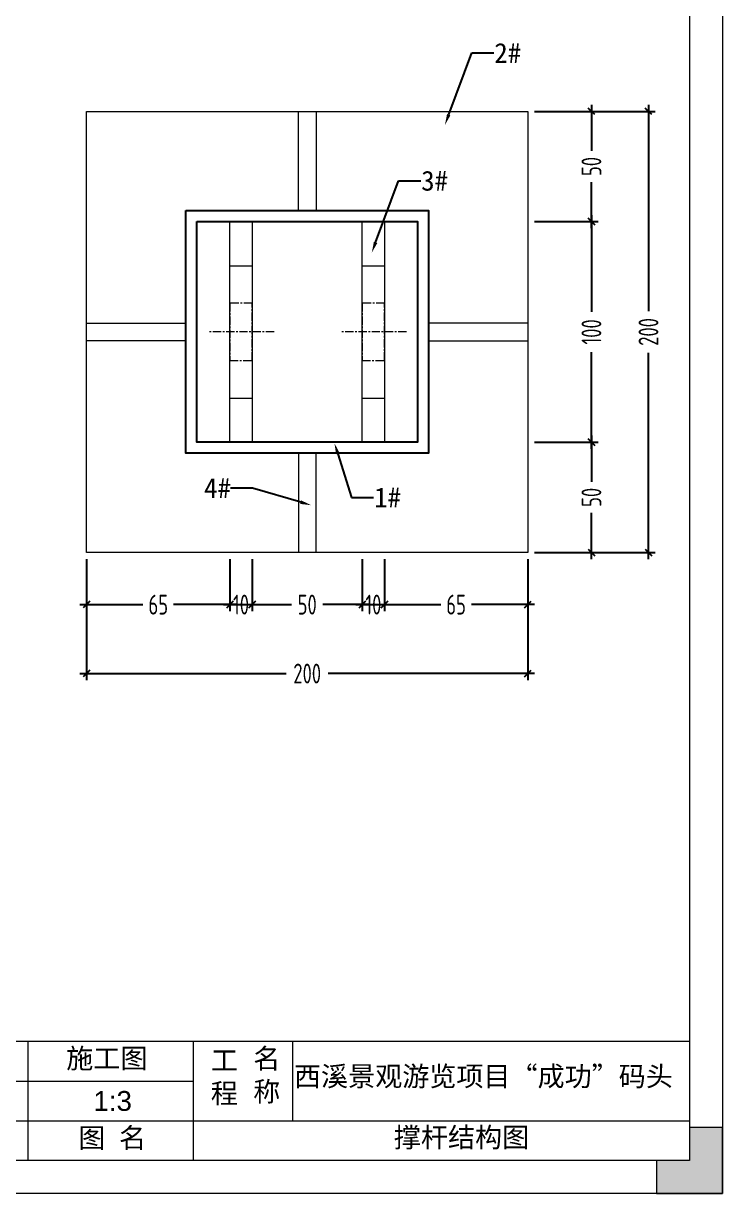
# Model space of a CAD drawing. Header units: millimetres. Extents: x 4 to 2106212, y -117026 to 198097.
# Drawn here: x 2098786 to 2099103, y 189147 to 189678 of the extents above; entities that cross this region are included whole.
import ezdxf
from ezdxf import colors
from ezdxf.entities.mleader import LeaderData, LeaderLine
from ezdxf.math import Vec2, Vec3

# ---------------------------------------------------------------- set-up
doc = ezdxf.new("R2010")
doc.units = ezdxf.units.MM
doc.linetypes.add('CENTER', pattern=[0.6, 0.375, -0.075, 0.075, -0.075])
doc.linetypes.add('CENTER2', pattern=[28.575, 19.05, -3.175, 3.175, -3.175])
for name, color, linetype in [('HR-dimension', 9, 'Continuous'), ('标注', 9, 'Continuous'), ('铝通', 4, 'Continuous')]:
    doc.layers.add(name, color=color, linetype=linetype)
for name, color, linetype, lineweight in [('加强板', 140, 'Continuous', 18), ('图框', 7, 'Continuous', 13), ('文本', 3, 'Continuous', 13), ('结构', 4, 'Continuous', 18), ('虚线', 1, 'CENTER2', 0)]:
    doc.layers.add(name, color=color, linetype=linetype, lineweight=lineweight)
doc.styles.add('Arial', font='arial.ttf')
doc.styles.add('hztxt', font='ros1.shx', dxfattribs={"width": 0.8, "bigfont": 'hztxt.shx'})
doc.styles.get("Standard").update_dxf_attribs({"font": 'arial.ttf'})
doc.dimstyles.new('DIM-3', dxfattribs={"dimscale": 3, "dimtxt": 3, "dimasz": 1, "dimexe": 1, "dimexo": 1, "dimgap": 1, "dimtad": 0, "dimdec": 1, "dimrnd": 0.0005, "dimzin": 9, "dimdsep": 46, "dimtxsty": 'hztxt', "dimblk": 'OBLIQUE', "dimcen": 0, "dimdle": 1, "dimclrd": 9, "dimclre": 9, "dimclrt": 2, "dimazin": 2, "dimtfac": 1, "dimtdec": 1, "dimtofl": 0, "dimtmove": 0, "dimatfit": 3, "dimfxl": 1, "dimarcsym": 2})

# ---------------------------------------------------------------- blocks, each defined once
blk = doc.blocks.new('GW-TK')
at = {"layer": '图框', "linetype": 'Continuous', "lineweight": 0}
h = blk.add_hatch(color=256, dxfattribs=at)
h.dxf.hatch_style = 1
h.paths.add_polyline_path([(927603.55, 464418.01), (927603.55, 464428.01), (927598.55, 464428.01), (927598.55, 464423.01), (927593.55, 464423.01), (927593.55, 464418.01)])
at = {"layer": '图框', "linetype": 'Continuous'}
for p, q in [((927498.55, 464441.02), (927498.55, 464423.01)), ((927523.55, 464441.02), (927523.55, 464423.01)), ((927538.55, 464441.02), (927538.55, 464429.01)), ((927383.55, 464435.01), (927523.55, 464435.01)), ((927383.55, 464429.01), (927598.55, 464429.01))]:
    blk.add_line(p, q, dxfattribs=at)
at = {"layer": '图框'}
for points in [[(927183.55, 464715.01), (927603.55, 464715.01), (927603.55, 464418.01), (927183.55, 464418.01)], [(927188.55, 464710.01), (927598.55, 464710.01), (927598.55, 464423.01), (927188.55, 464423.01)]]:
    blk.add_lwpolyline(points, close=True, dxfattribs=at)
at = {"layer": '图框', "linetype": 'Continuous'}
blk.add_lwpolyline([(927383.55, 464441.02), (927598.55, 464441.02)], dxfattribs=at)
at = {"layer": '图框', "linetype": 'Continuous', "lineweight": 0}
blk.add_lwpolyline([(927598.55, 464428.01), (927598.55, 464423.01), (927593.55, 464423.01), (927593.55, 464418.01), (927603.55, 464418.01), (927603.55, 464428.01)], close=True, dxfattribs=at)
at = {"layer": '图框', "color": 3, "linetype": 'Continuous', "char_height": 3, "attachment_point": 1}
for s, width, insert in [('\\pt9;{\\fSimSun|b0|i0|c134|p2;施工图}', 18.6303, (927504.36, 464439.94)), ('\\pt9;{\\fSimSun|b0|i0|c134|p2;西溪景观游览项目“成功”码头}', 60.0149, (927538.77, 464437.24))]:
    blk.add_mtext_dynamic_manual_height_columns(s, width=width, gutter_width=17.5, heights=[0], dxfattribs=dict(at, insert=insert))
at = {"layer": '图框', "linetype": 'Continuous', "char_height": 3, "attachment_point": 1}
for s, width, insert in [('{\\fSimSun|b0|i0|c134|p2;工 程}', 5.2119, (927526.21, 464439.66)), ('{\\fSimSun|b0|i0|c134|p2;名 称}', 5.2119, (927532.62, 464439.93)), ('{\\fSimSun|b0|i0|c134|p2;图 名}', 12.066, (927506.19, 464427.94))]:
    blk.add_mtext_dynamic_manual_height_columns(s, width=width, gutter_width=17.5, heights=[0], dxfattribs=dict(at, insert=insert))
blk = doc.blocks.new('_Oblique')
at = {"color": 0, "linetype": 'ByBlock', "lineweight": -2}
blk.add_line((-0.5, -0.5), (0.5, 0.5), dxfattribs=at)
blk = doc.blocks.new('*D1894')
at = {"layer": 'Defpoints', "color": 0, "ltscale": 10, "transparency": 16777216}
for p in [(2098814.68, 189437.93), (2098879.68, 189437.93), (2098879.68, 189414.31)]:
    blk.add_point(p, dxfattribs=at)
at = {"layer": 'HR-dimension', "color": 9, "lineweight": -2, "ltscale": 10, "transparency": 16777216}
for p, q in [((2098814.68, 189434.93), (2098814.68, 189411.31)), ((2098879.68, 189434.93), (2098879.68, 189411.31)), ((2098811.68, 189414.31), (2098840.22, 189414.31)), ((2098882.68, 189414.31), (2098854.14, 189414.31))]:
    blk.add_line(p, q, dxfattribs=at)
at = {"layer": 'HR-dimension', "color": 9, "lineweight": -2, "ltscale": 10, "transparency": 16777216, "xscale": 3, "yscale": 3, "zscale": 3, "rotation": 180}
blk.add_blockref('_Oblique', (2098814.68, 189414.31), dxfattribs=at)
at = {"layer": 'HR-dimension', "color": 9, "lineweight": -2, "ltscale": 10, "transparency": 16777216, "xscale": 3, "yscale": 3, "zscale": 3}
blk.add_blockref('_Oblique', (2098879.68, 189414.31), dxfattribs=at)
at = {"layer": 'HR-dimension', "color": 2, "ltscale": 10, "transparency": 16777216, "insert": (2098847.18, 189414.31), "char_height": 9, "attachment_point": 5, "style": 'hztxt'}
blk.add_mtext('65', dxfattribs=at)
blk = doc.blocks.new('*D1895')
at = {"layer": 'Defpoints', "color": 0, "ltscale": 10, "transparency": 16777216}
for p in [(2098949.68, 189437.93), (2099014.68, 189437.93), (2099014.68, 189414.31)]:
    blk.add_point(p, dxfattribs=at)
at = {"layer": 'HR-dimension', "color": 9, "lineweight": -2, "ltscale": 10, "transparency": 16777216}
for p, q in [((2098949.68, 189434.93), (2098949.68, 189411.31)), ((2099014.68, 189434.93), (2099014.68, 189411.31)), ((2098946.68, 189414.31), (2098975.22, 189414.31)), ((2099017.68, 189414.31), (2098989.14, 189414.31))]:
    blk.add_line(p, q, dxfattribs=at)
at = {"layer": 'HR-dimension', "color": 9, "lineweight": -2, "ltscale": 10, "transparency": 16777216, "xscale": 3, "yscale": 3, "zscale": 3, "rotation": 180}
blk.add_blockref('_Oblique', (2098949.68, 189414.31), dxfattribs=at)
at = {"layer": 'HR-dimension', "color": 9, "lineweight": -2, "ltscale": 10, "transparency": 16777216, "xscale": 3, "yscale": 3, "zscale": 3}
blk.add_blockref('_Oblique', (2099014.68, 189414.31), dxfattribs=at)
at = {"layer": 'HR-dimension', "color": 2, "ltscale": 10, "transparency": 16777216, "insert": (2098982.18, 189414.31), "char_height": 9, "attachment_point": 5, "style": 'hztxt'}
blk.add_mtext('65', dxfattribs=at)
blk = doc.blocks.new('*D1890')
at = {"color": 9, "lineweight": -2, "transparency": 16777216}
for p, q in [((2099043.55, 189590.93), (2099043.55, 189547.05)), ((2099017.68, 189587.93), (2099046.55, 189587.93)), ((2099043.55, 189484.93), (2099043.55, 189528.81)), ((2099017.68, 189487.93), (2099046.55, 189487.93))]:
    blk.add_line(p, q, dxfattribs=at)
at = {"layer": 'Defpoints', "color": 0, "transparency": 16777216}
for p in [(2099014.68, 189587.93), (2099014.68, 189487.93), (2099043.55, 189487.93)]:
    blk.add_point(p, dxfattribs=at)
at = {"color": 9, "lineweight": -2, "transparency": 16777216, "xscale": 3, "yscale": 3, "zscale": 3}
for p, rotation in [((2099043.55, 189587.93), 90), ((2099043.55, 189487.93), 270)]:
    blk.add_blockref('_Oblique', p, dxfattribs=dict(at, rotation=rotation))
at = {"color": 2, "transparency": 16777216, "insert": (2099043.55, 189537.93), "char_height": 9, "attachment_point": 5, "rotation": 90, "style": 'hztxt'}
blk.add_mtext('100', dxfattribs=at)
blk = doc.blocks.new('*D1891')
at = {"color": 9, "lineweight": -2, "transparency": 16777216}
for p, q in [((2099017.68, 189637.93), (2099046.55, 189637.93)), ((2099043.55, 189640.93), (2099043.55, 189620.01)), ((2099043.55, 189584.93), (2099043.55, 189605.85)), ((2099017.68, 189587.93), (2099046.55, 189587.93))]:
    blk.add_line(p, q, dxfattribs=at)
at = {"layer": 'Defpoints', "color": 0, "transparency": 16777216}
for p in [(2099014.68, 189637.93), (2099043.55, 189637.93), (2099014.68, 189587.93)]:
    blk.add_point(p, dxfattribs=at)
at = {"color": 9, "lineweight": -2, "transparency": 16777216, "xscale": 3, "yscale": 3, "zscale": 3}
for p, rotation in [((2099043.55, 189637.93), 90), ((2099043.55, 189587.93), 270)]:
    blk.add_blockref('_Oblique', p, dxfattribs=dict(at, rotation=rotation))
at = {"color": 2, "transparency": 16777216, "insert": (2099043.55, 189612.93), "char_height": 9, "attachment_point": 5, "rotation": 90, "style": 'hztxt'}
blk.add_mtext('50', dxfattribs=at)
blk = doc.blocks.new('*D1892')
at = {"color": 9, "lineweight": -2, "transparency": 16777216}
for p, q in [((2099043.55, 189490.93), (2099043.55, 189470.01)), ((2099017.68, 189487.93), (2099046.55, 189487.93)), ((2099043.55, 189434.93), (2099043.55, 189455.85)), ((2099017.68, 189437.93), (2099046.55, 189437.93))]:
    blk.add_line(p, q, dxfattribs=at)
at = {"layer": 'Defpoints', "color": 0, "transparency": 16777216}
for p in [(2099014.68, 189487.93), (2099014.68, 189437.93), (2099043.55, 189437.93)]:
    blk.add_point(p, dxfattribs=at)
at = {"color": 9, "lineweight": -2, "transparency": 16777216, "xscale": 3, "yscale": 3, "zscale": 3}
for p, rotation in [((2099043.55, 189487.93), 90), ((2099043.55, 189437.93), 270)]:
    blk.add_blockref('_Oblique', p, dxfattribs=dict(at, rotation=rotation))
at = {"color": 2, "transparency": 16777216, "insert": (2099043.55, 189462.93), "char_height": 9, "attachment_point": 5, "rotation": 90, "style": 'hztxt'}
blk.add_mtext('50', dxfattribs=at)
blk = doc.blocks.new('*D1893')
at = {"color": 9, "lineweight": -2, "transparency": 16777216}
for p, q in [((2099017.68, 189637.93), (2099072.42, 189637.93)), ((2099069.42, 189640.93), (2099069.42, 189547.41)), ((2099069.42, 189434.93), (2099069.42, 189528.45)), ((2099017.68, 189437.93), (2099072.42, 189437.93))]:
    blk.add_line(p, q, dxfattribs=at)
at = {"layer": 'Defpoints', "color": 0, "transparency": 16777216}
for p in [(2099014.68, 189637.93), (2099014.68, 189437.93), (2099069.42, 189437.93)]:
    blk.add_point(p, dxfattribs=at)
at = {"color": 9, "lineweight": -2, "transparency": 16777216, "xscale": 3, "yscale": 3, "zscale": 3}
for p, rotation in [((2099069.42, 189637.93), 90), ((2099069.42, 189437.93), 270)]:
    blk.add_blockref('_Oblique', p, dxfattribs=dict(at, rotation=rotation))
at = {"color": 2, "transparency": 16777216, "insert": (2099069.42, 189537.93), "char_height": 9, "attachment_point": 5, "rotation": 90, "style": 'hztxt'}
blk.add_mtext('200', dxfattribs=at)
blk = doc.blocks.new('*D1896')
at = {"layer": 'Defpoints', "color": 0, "ltscale": 10, "transparency": 16777216}
for p in [(2098889.68, 189437.93), (2098939.68, 189437.93), (2098939.68, 189414.31)]:
    blk.add_point(p, dxfattribs=at)
at = {"layer": 'HR-dimension', "color": 9, "lineweight": -2, "ltscale": 10, "transparency": 16777216}
for p, q in [((2098889.68, 189434.93), (2098889.68, 189411.31)), ((2098939.68, 189434.93), (2098939.68, 189411.31)), ((2098886.68, 189414.31), (2098907.6, 189414.31)), ((2098942.68, 189414.31), (2098921.76, 189414.31))]:
    blk.add_line(p, q, dxfattribs=at)
at = {"layer": 'HR-dimension', "color": 9, "lineweight": -2, "ltscale": 10, "transparency": 16777216, "xscale": 3, "yscale": 3, "zscale": 3, "rotation": 180}
blk.add_blockref('_Oblique', (2098889.68, 189414.31), dxfattribs=at)
at = {"layer": 'HR-dimension', "color": 9, "lineweight": -2, "ltscale": 10, "transparency": 16777216, "xscale": 3, "yscale": 3, "zscale": 3}
blk.add_blockref('_Oblique', (2098939.68, 189414.31), dxfattribs=at)
at = {"layer": 'HR-dimension', "color": 2, "ltscale": 10, "transparency": 16777216, "insert": (2098914.68, 189414.31), "char_height": 9, "attachment_point": 5, "style": 'hztxt'}
blk.add_mtext('50', dxfattribs=at)
blk = doc.blocks.new('*D1897')
at = {"color": 9, "lineweight": -2, "transparency": 16777216}
for p, q in [((2098879.68, 189434.93), (2098879.68, 189411.31)), ((2098889.68, 189434.93), (2098889.68, 189411.31)), ((2098876.68, 189414.31), (2098892.68, 189414.31))]:
    blk.add_line(p, q, dxfattribs=at)
at = {"layer": 'Defpoints', "color": 0, "transparency": 16777216}
for p in [(2098879.68, 189437.93), (2098889.68, 189437.93), (2098889.68, 189414.31)]:
    blk.add_point(p, dxfattribs=at)
at = {"color": 9, "lineweight": -2, "transparency": 16777216, "xscale": 3, "yscale": 3, "zscale": 3, "rotation": 180}
blk.add_blockref('_Oblique', (2098879.68, 189414.31), dxfattribs=at)
at = {"color": 9, "lineweight": -2, "transparency": 16777216, "xscale": 3, "yscale": 3, "zscale": 3}
blk.add_blockref('_Oblique', (2098889.68, 189414.31), dxfattribs=at)
at = {"color": 2, "transparency": 16777216, "insert": (2098884.68, 189414.31), "char_height": 9, "attachment_point": 5, "style": 'hztxt'}
blk.add_mtext('10', dxfattribs=at)
blk = doc.blocks.new('*D1898')
at = {"color": 9, "lineweight": -2, "transparency": 16777216}
for p, q in [((2098939.68, 189434.93), (2098939.68, 189411.31)), ((2098949.68, 189434.93), (2098949.68, 189411.31)), ((2098936.68, 189414.31), (2098952.68, 189414.31))]:
    blk.add_line(p, q, dxfattribs=at)
at = {"layer": 'Defpoints', "color": 0, "transparency": 16777216}
for p in [(2098939.68, 189437.93), (2098949.68, 189437.93), (2098949.68, 189414.31)]:
    blk.add_point(p, dxfattribs=at)
at = {"color": 9, "lineweight": -2, "transparency": 16777216, "xscale": 3, "yscale": 3, "zscale": 3, "rotation": 180}
blk.add_blockref('_Oblique', (2098939.68, 189414.31), dxfattribs=at)
at = {"color": 9, "lineweight": -2, "transparency": 16777216, "xscale": 3, "yscale": 3, "zscale": 3}
blk.add_blockref('_Oblique', (2098949.68, 189414.31), dxfattribs=at)
at = {"color": 2, "transparency": 16777216, "insert": (2098944.68, 189414.31), "char_height": 9, "attachment_point": 5, "style": 'hztxt'}
blk.add_mtext('10', dxfattribs=at)
blk = doc.blocks.new('*D1912')
at = {"color": 9, "lineweight": -2, "transparency": 16777216}
for p, q in [((2098814.68, 189434.93), (2098814.68, 189380.06)), ((2099014.68, 189434.93), (2099014.68, 189380.06)), ((2098811.68, 189383.06), (2098905.2, 189383.06)), ((2099017.68, 189383.06), (2098924.16, 189383.06))]:
    blk.add_line(p, q, dxfattribs=at)
at = {"layer": 'Defpoints', "color": 0, "transparency": 16777216}
for p in [(2098814.68, 189437.93), (2099014.68, 189437.93), (2099014.68, 189383.06)]:
    blk.add_point(p, dxfattribs=at)
at = {"color": 9, "lineweight": -2, "transparency": 16777216, "xscale": 3, "yscale": 3, "zscale": 3, "rotation": 180}
blk.add_blockref('_Oblique', (2098814.68, 189383.06), dxfattribs=at)
at = {"color": 9, "lineweight": -2, "transparency": 16777216, "xscale": 3, "yscale": 3, "zscale": 3}
blk.add_blockref('_Oblique', (2099014.68, 189383.06), dxfattribs=at)
at = {"color": 2, "transparency": 16777216, "insert": (2098914.68, 189383.06), "char_height": 9, "attachment_point": 5, "style": 'hztxt'}
blk.add_mtext('200', dxfattribs=at)

msp = doc.modelspace()

# ---------------------------------------------------------------- linework, layer by layer
at = {"layer": '加强板', "color": 252}
for points in [[(2098918.6756, 189637.9307), (2098918.6756, 189592.9307), (2098910.6756, 189592.9307), (2098910.6756, 189637.9307)], [(2098814.6756, 189541.9307), (2098859.6756, 189541.9307), (2098859.6756, 189533.9307), (2098814.6756, 189533.9307)], [(2099014.6756, 189541.9307), (2098969.6756, 189541.9307), (2098969.6756, 189533.9307), (2099014.6756, 189533.9307)], [(2098918.6756, 189437.9307), (2098918.6756, 189482.9307), (2098910.6756, 189482.9307), (2098910.6756, 189437.9307)]]:
    msp.add_lwpolyline(points, dxfattribs=at)
at = {"layer": '加强板', "color": 3}
for points in [[(2098879.6756, 189587.9307), (2098889.6756, 189587.9307), (2098889.6756, 189487.9307), (2098879.6756, 189487.9307)], [(2098939.6756, 189587.9307), (2098949.6756, 189587.9307), (2098949.6756, 189487.9307), (2098939.6756, 189487.9307)]]:
    msp.add_lwpolyline(points, close=True, dxfattribs=at)
for points in [[(2098879.6756, 189567.9307), (2098889.6756, 189567.9307)], [(2098939.6756, 189567.9307), (2098949.6756, 189567.9307)], [(2098879.6756, 189507.9307), (2098889.6756, 189507.9307)], [(2098939.6756, 189507.9307), (2098949.6756, 189507.9307)]]:
    msp.add_lwpolyline(points, dxfattribs=at)
at = {"layer": '结构', "color": 6}
msp.add_lwpolyline([(2098814.6756, 189637.9307), (2099014.6756, 189637.9307), (2099014.6756, 189437.9307), (2098814.6756, 189437.9307)], close=True, dxfattribs=at)
at = {"layer": '虚线', "color": 1, "linetype": 'CENTER', "ltscale": 10}
for points in [[(2098889.6756, 189550.9307), (2098879.6756, 189550.9307), (2098879.6756, 189524.9307), (2098889.6756, 189524.9307)], [(2098949.6756, 189550.9307), (2098939.6756, 189550.9307), (2098939.6756, 189524.9307), (2098949.6756, 189524.9307)]]:
    msp.add_lwpolyline(points, close=True, dxfattribs=at)
for points in [[(2098899.6756, 189537.9307), (2098869.6756, 189537.9307)], [(2098959.6756, 189537.9307), (2098929.6756, 189537.9307)]]:
    msp.add_lwpolyline(points, dxfattribs=at)
at = {"layer": '铝通', "color": 252}
for points in [[(2098859.6756, 189592.9307), (2098969.6756, 189592.9307), (2098969.6756, 189482.9307), (2098859.6756, 189482.9307)], [(2098864.6756, 189587.9307), (2098964.6756, 189587.9307), (2098964.6756, 189487.9307), (2098864.6756, 189487.9307)]]:
    msp.add_lwpolyline(points, close=True, dxfattribs=at)

# ---------------------------------------------------------------- block references
at = {"layer": '文本', "xscale": 3, "yscale": 3, "zscale": 3}
msp.add_blockref('GW-TK', (-683707.642, -1204106.72), dxfattribs=at)

# ---------------------------------------------------------------- texts
at = {"layer": '文本', "color": 6, "char_height": 9, "attachment_point": 1, "style": 'Arial'}
for s, width, insert in [('1:3', 19.702496, (2098817.7625, 189193.811)), ('撑杆结构图', 164.493338, (2098953.9613, 189177.315))]:
    msp.add_mtext_dynamic_manual_height_columns(s, width=width, gutter_width=1.4062, heights=[0], dxfattribs=dict(at, insert=insert))

# ---------------------------------------------------------------- dimensions: what is measured, and where the dimension line sits
for base, p1, p2, picture, middle in [((2099043.5476, 189637.9307), (2099014.6756, 189587.9307), (2099014.6756, 189637.9307), '*D1891', (2099043.5476, 189612.9307)), ((2099069.422, 189437.9307), (2099014.6756, 189637.9307), (2099014.6756, 189437.9307), '*D1893', (2099069.422, 189537.9307)), ((2099043.5476, 189487.9307), (2099014.6756, 189587.9307), (2099014.6756, 189487.9307), '*D1890', (2099043.5476, 189537.9307)), ((2099043.5476, 189437.9307), (2099014.6756, 189487.9307), (2099014.6756, 189437.9307), '*D1892', (2099043.5476, 189462.9307))]:
    dim = msp.add_linear_dim(base=base, p1=p1, p2=p2, angle=90, dimstyle='DIM-3')
    dim.commit()
    dim.dimension.update_dxf_attribs({"geometry": picture, "text_midpoint": middle})
dim = msp.add_linear_dim(base=(2099014.6756, 189383.0581), p1=(2098814.6756, 189437.9307), p2=(2099014.6756, 189437.9307), dimstyle='DIM-3')
dim.commit()
dim.dimension.update_dxf_attribs({"geometry": '*D1912', "text_midpoint": (2098914.6756, 189383.0581)})
for base, p1, p2, picture, middle in [((2098889.6756, 189414.311), (2098879.6756, 189437.9307), (2098889.6756, 189437.9307), '*D1897', (2098884.6756, 189414.311)), ((2098949.6756, 189414.311), (2098939.6756, 189437.9307), (2098949.6756, 189437.9307), '*D1898', (2098944.6756, 189414.311))]:
    dim = msp.add_linear_dim(base=base, p1=p1, p2=p2, dimstyle='DIM-3')
    dim.commit()
    dim.dimension.update_dxf_attribs({"geometry": picture, "text_midpoint": middle, "dimtype": 160})
at = {"layer": 'HR-dimension', "ltscale": 10}
for base, p1, p2, picture, middle in [((2098879.6756, 189414.311), (2098814.6756, 189437.9307), (2098879.6756, 189437.9307), '*D1894', (2098847.1756, 189414.311)), ((2098939.6756, 189414.311), (2098889.6756, 189437.9307), (2098939.6756, 189437.9307), '*D1896', (2098914.6756, 189414.311)), ((2099014.6756, 189414.311), (2098949.6756, 189437.9307), (2099014.6756, 189437.9307), '*D1895', (2098982.1756, 189414.311))]:
    dim = msp.add_linear_dim(base=base, p1=p1, p2=p2, dimstyle='DIM-3', dxfattribs=at)
    dim.commit()
    dim.dimension.update_dxf_attribs({"geometry": picture, "text_midpoint": middle})

# ---------------------------------------------------------------- leaders
at = {"layer": '标注', "color": 6}
ml = msp.add_multileader_mtext('Standard', dxfattribs=at)
ml.set_content('{\\fSimSun|b0|i0|c134|p2;2#}', color=6, style='Arial')
ml.set_leader_properties(color=9)
ml.build(insert=Vec2(0, 0))
ml.multileader.update_dxf_attribs({"dogleg_length": 100, "arrow_head_size": 5})
ctx = ml.context
ctx.base_point, ctx.char_height, ctx.arrow_head_size, ctx.landing_gap_size, ctx.plane_origin = Vec3(2098999.2913, 189664.3837), 9, 5, 0.2, Vec3(2098934.3358, 320710.3905)
notes = []
notes.append((ctx, [(0, (1, 1, 0), (2098989.2913, 189664.3837), (1, 0), 10, [(0, [(2098977.11, 189631.7437)], 0, [])])]))
ctx.mtext.insert, ctx.mtext.width, ctx.mtext.defined_height, ctx.mtext.flow_direction = Vec3(2098999.4913, 189668.8837), 100, 36.9267, 5
ml = msp.add_multileader_mtext('Standard', dxfattribs=at)
ml.set_content('{\\fSimSun|b0|i0|c134|p2;3#}', color=6, style='Arial')
ml.set_leader_properties(color=9)
ml.build(insert=Vec2(0, 0))
ml.multileader.update_dxf_attribs({"dogleg_length": 100, "arrow_head_size": 5})
ctx = ml.context
ctx.base_point, ctx.char_height, ctx.arrow_head_size, ctx.landing_gap_size, ctx.plane_origin = Vec3(2098966.1305, 189606.4806), 9, 5, 0.2, Vec3(2098901.175, 320652.4874)
notes.append((ctx, [(0, (1, 1, 0), (2098956.1305, 189606.4806), (1, 0), 10, [(0, [(2098943.9492, 189573.8407)], 0, [])])]))
ctx.mtext.insert, ctx.mtext.width, ctx.mtext.defined_height, ctx.mtext.flow_direction = Vec3(2098966.3305, 189610.9806), 100, 36.9267, 5
ml = msp.add_multileader_mtext('Standard', dxfattribs=at)
ml.set_content('{\\fSimSun|b0|i0|c134|p2;1#}', color=6, style='Arial')
ml.set_leader_properties(color=9)
ml.build(insert=Vec2(0, 0))
ml.multileader.update_dxf_attribs({"dogleg_length": 100, "arrow_head_size": 5})
ctx = ml.context
ctx.base_point, ctx.char_height, ctx.arrow_head_size, ctx.landing_gap_size, ctx.plane_origin = Vec3(2098944.8151, 189462.8923), 9, 5, 0.2, Vec3(2098921.9969, 320462.5963)
notes.append((ctx, [(0, (1, 1, 0), (2098934.8151, 189462.8923), (1, 0), 10, [(0, [(2098927.0499, 189487.5093)], 0, [])])]))
ctx.mtext.insert, ctx.mtext.width, ctx.mtext.defined_height, ctx.mtext.flow_direction = Vec3(2098945.0151, 189467.3923), 100, 36.9267, 5
ml = msp.add_multileader_mtext('Standard', dxfattribs=at)
ml.set_content('{\\fSimSun|b0|i0|c134|p2;4#}', color=6, style='Arial')
ml.set_leader_properties(color=9)
ml.build(insert=Vec2(0, 0))
ml.multileader.update_dxf_attribs({"dogleg_length": 100, "arrow_head_size": 5})
ctx = ml.context
ctx.base_point, ctx.char_height, ctx.arrow_head_size, ctx.landing_gap_size, ctx.plane_origin = Vec3(2098867.6999, 189467.1318), 9, 5, 0.2, Vec3(2098803.0444, 320538.0097)
notes.append((ctx, [(1, (1, 1, 0), (2098889.9499, 189467.1318), (-1, 0), 10, [(0, [(2098916.525, 189459.363)], 0, [])])]))
ctx.mtext.insert, ctx.mtext.width, ctx.mtext.defined_height, ctx.mtext.flow_direction = Vec3(2098867.8999, 189471.6318), 100, 36.9267, 5
for ctx, leaders in notes:
    for number, flags, end, landing, length, lines in leaders:
        leader = LeaderData()
        leader.index, (leader.has_last_leader_line, leader.has_dogleg_vector, leader.attachment_direction) = number, flags
        leader.last_leader_point, leader.dogleg_vector, leader.dogleg_length = Vec3(end), Vec3(landing), length
        for number, points, colour, breaks in lines:
            line = LeaderLine()
            line.index, line.vertices, line.color, line.breaks = number, Vec3.list(points), colors.encode_raw_color(colour), breaks
            leader.lines.append(line)
        ctx.leaders.append(leader)

doc.saveas('drawing.dxf')
